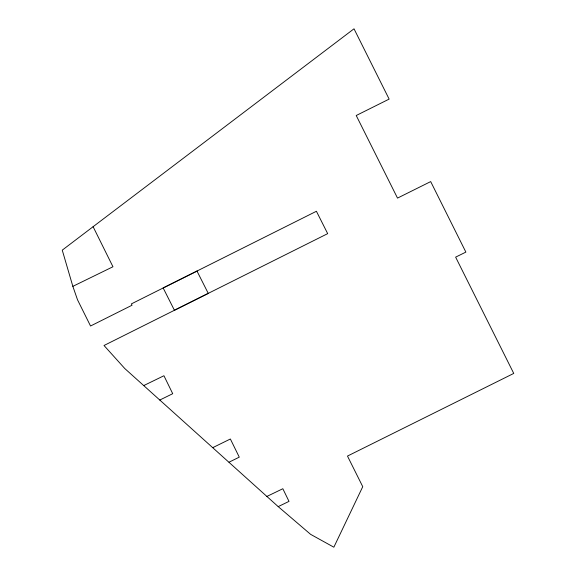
<?xml version="1.0" encoding="UTF-8"?>
<svg xmlns="http://www.w3.org/2000/svg" width="576" height="576" viewBox="0 0 576 576"><rect width="100%" height="100%" fill="white"/><g stroke="black" fill="none" stroke-linecap="round" stroke-linejoin="round"><path stroke-width="0.86" d="M93.11 226.699L62.251 250.15L72.85 286.351L77.53 299.83L90.54 326.009L132.041 305.23L131.371 303.89L316.411 211.27L327.679 233.64L104.011 345.499L124.79 368.539L278.201 506.621L310.601 534.341L333.85 547.2L362.75 486.67L347.479 456.07L513.749 373.421L455.63 257.141L465.869 252.101L430.69 181.591L397.519 198.101L356.22 115.51L389.131 99.101L354.01 28.8L93.11 226.699L112.961 266.76L72.85 286.351M159.761 400.061L172.721 393.689L163.93 375.739L143.669 385.61M212.789 447.631L230.371 438.998L239.27 457.15L229.039 462.19M278.201 506.621L289.008 501.379L282.83 488.729L266.89 496.44M196.999 271.08L163.159 287.95L174.42 310.27L208.26 293.4L196.999 271.08"/></g></svg>
